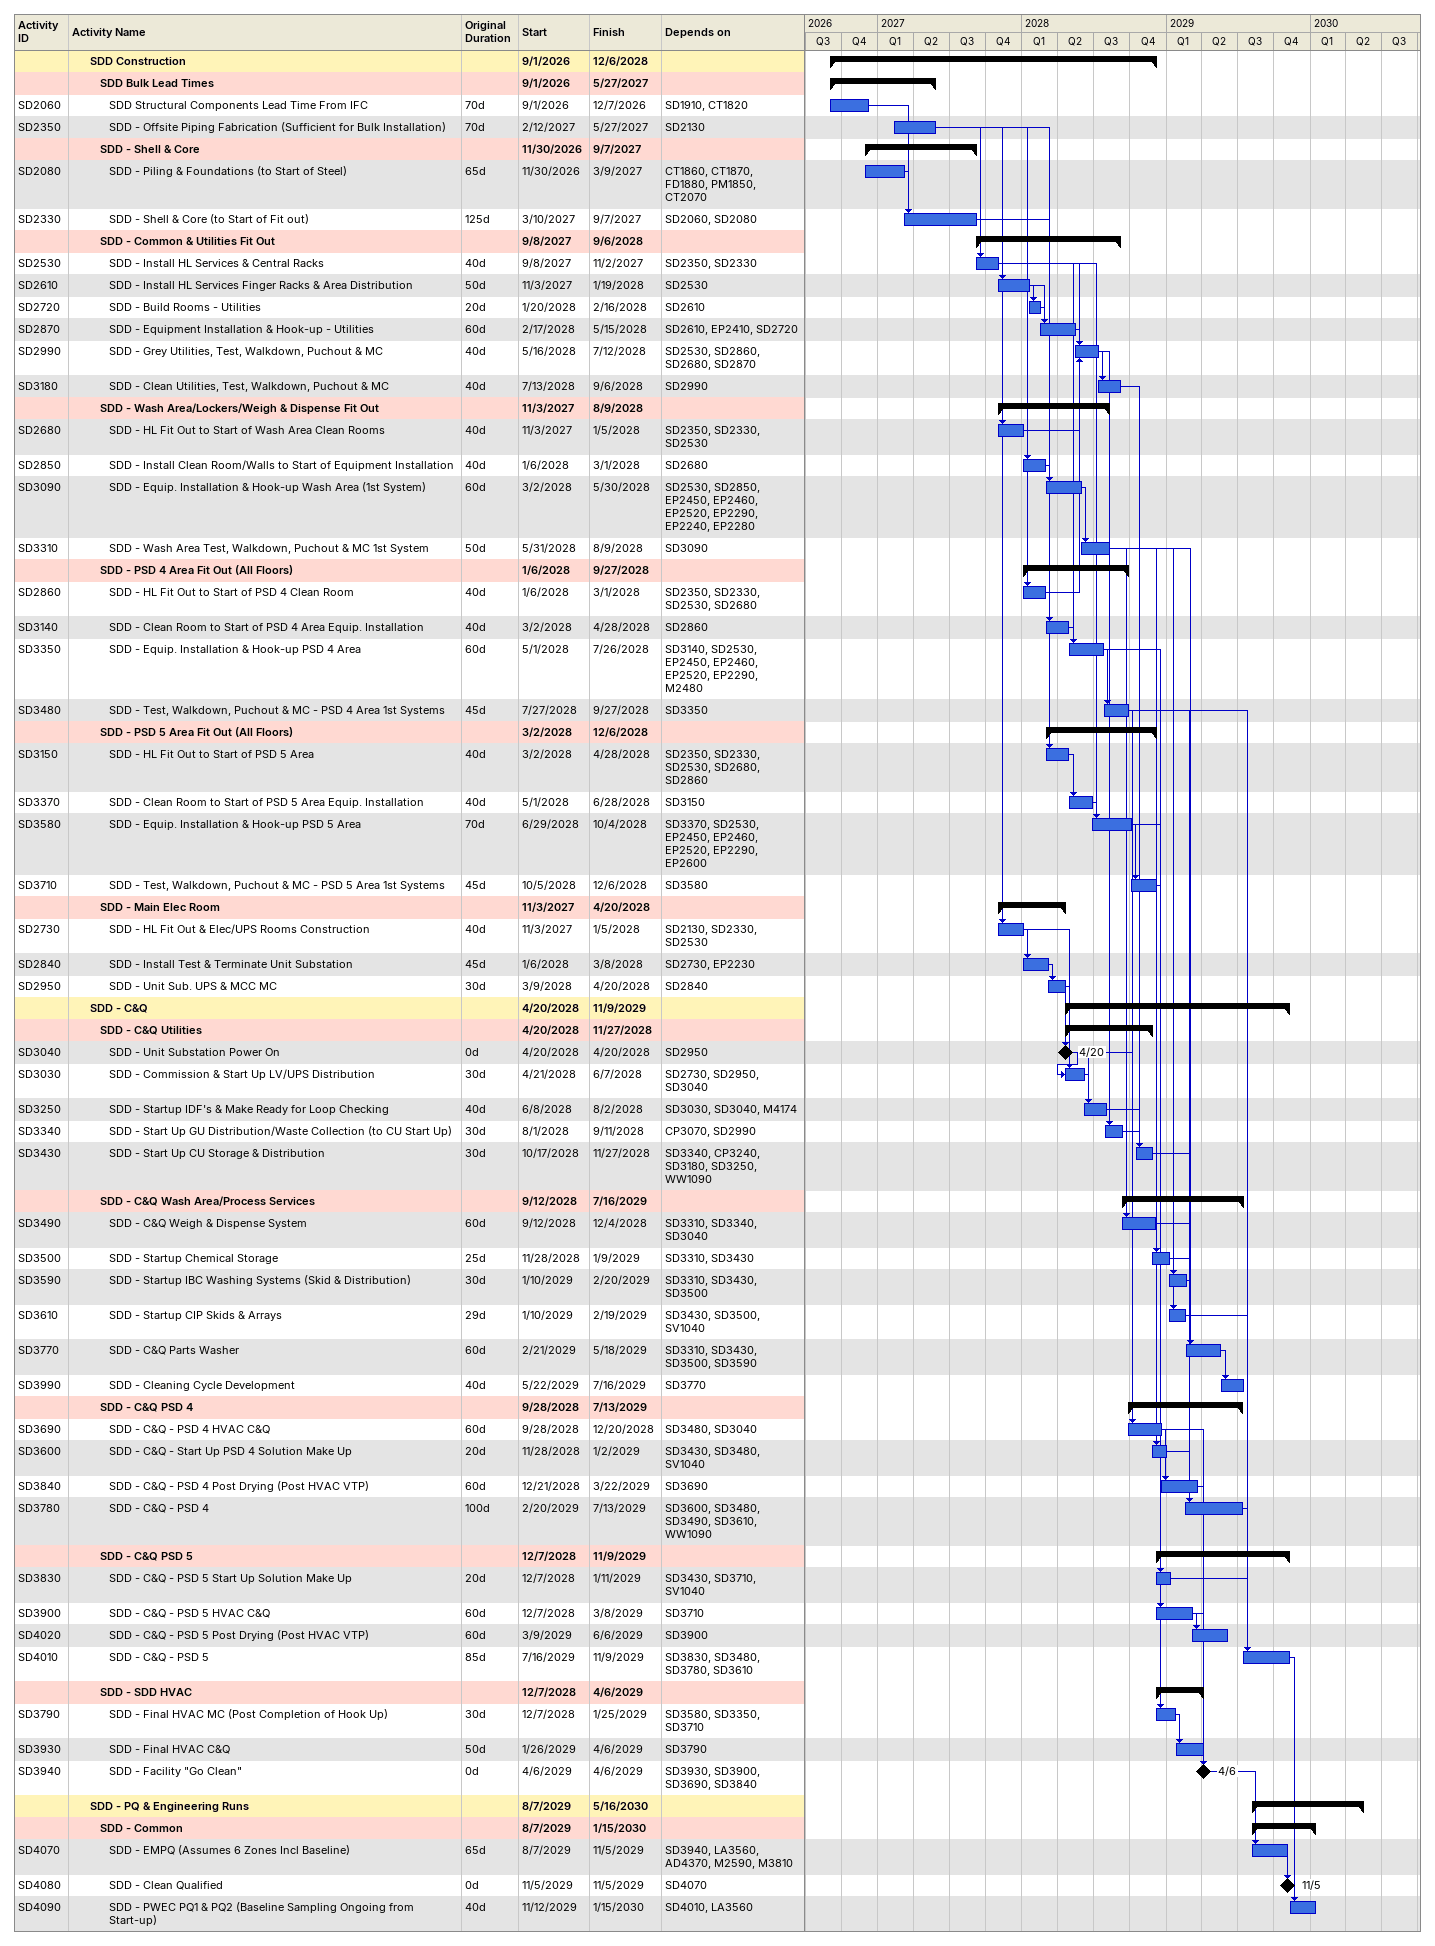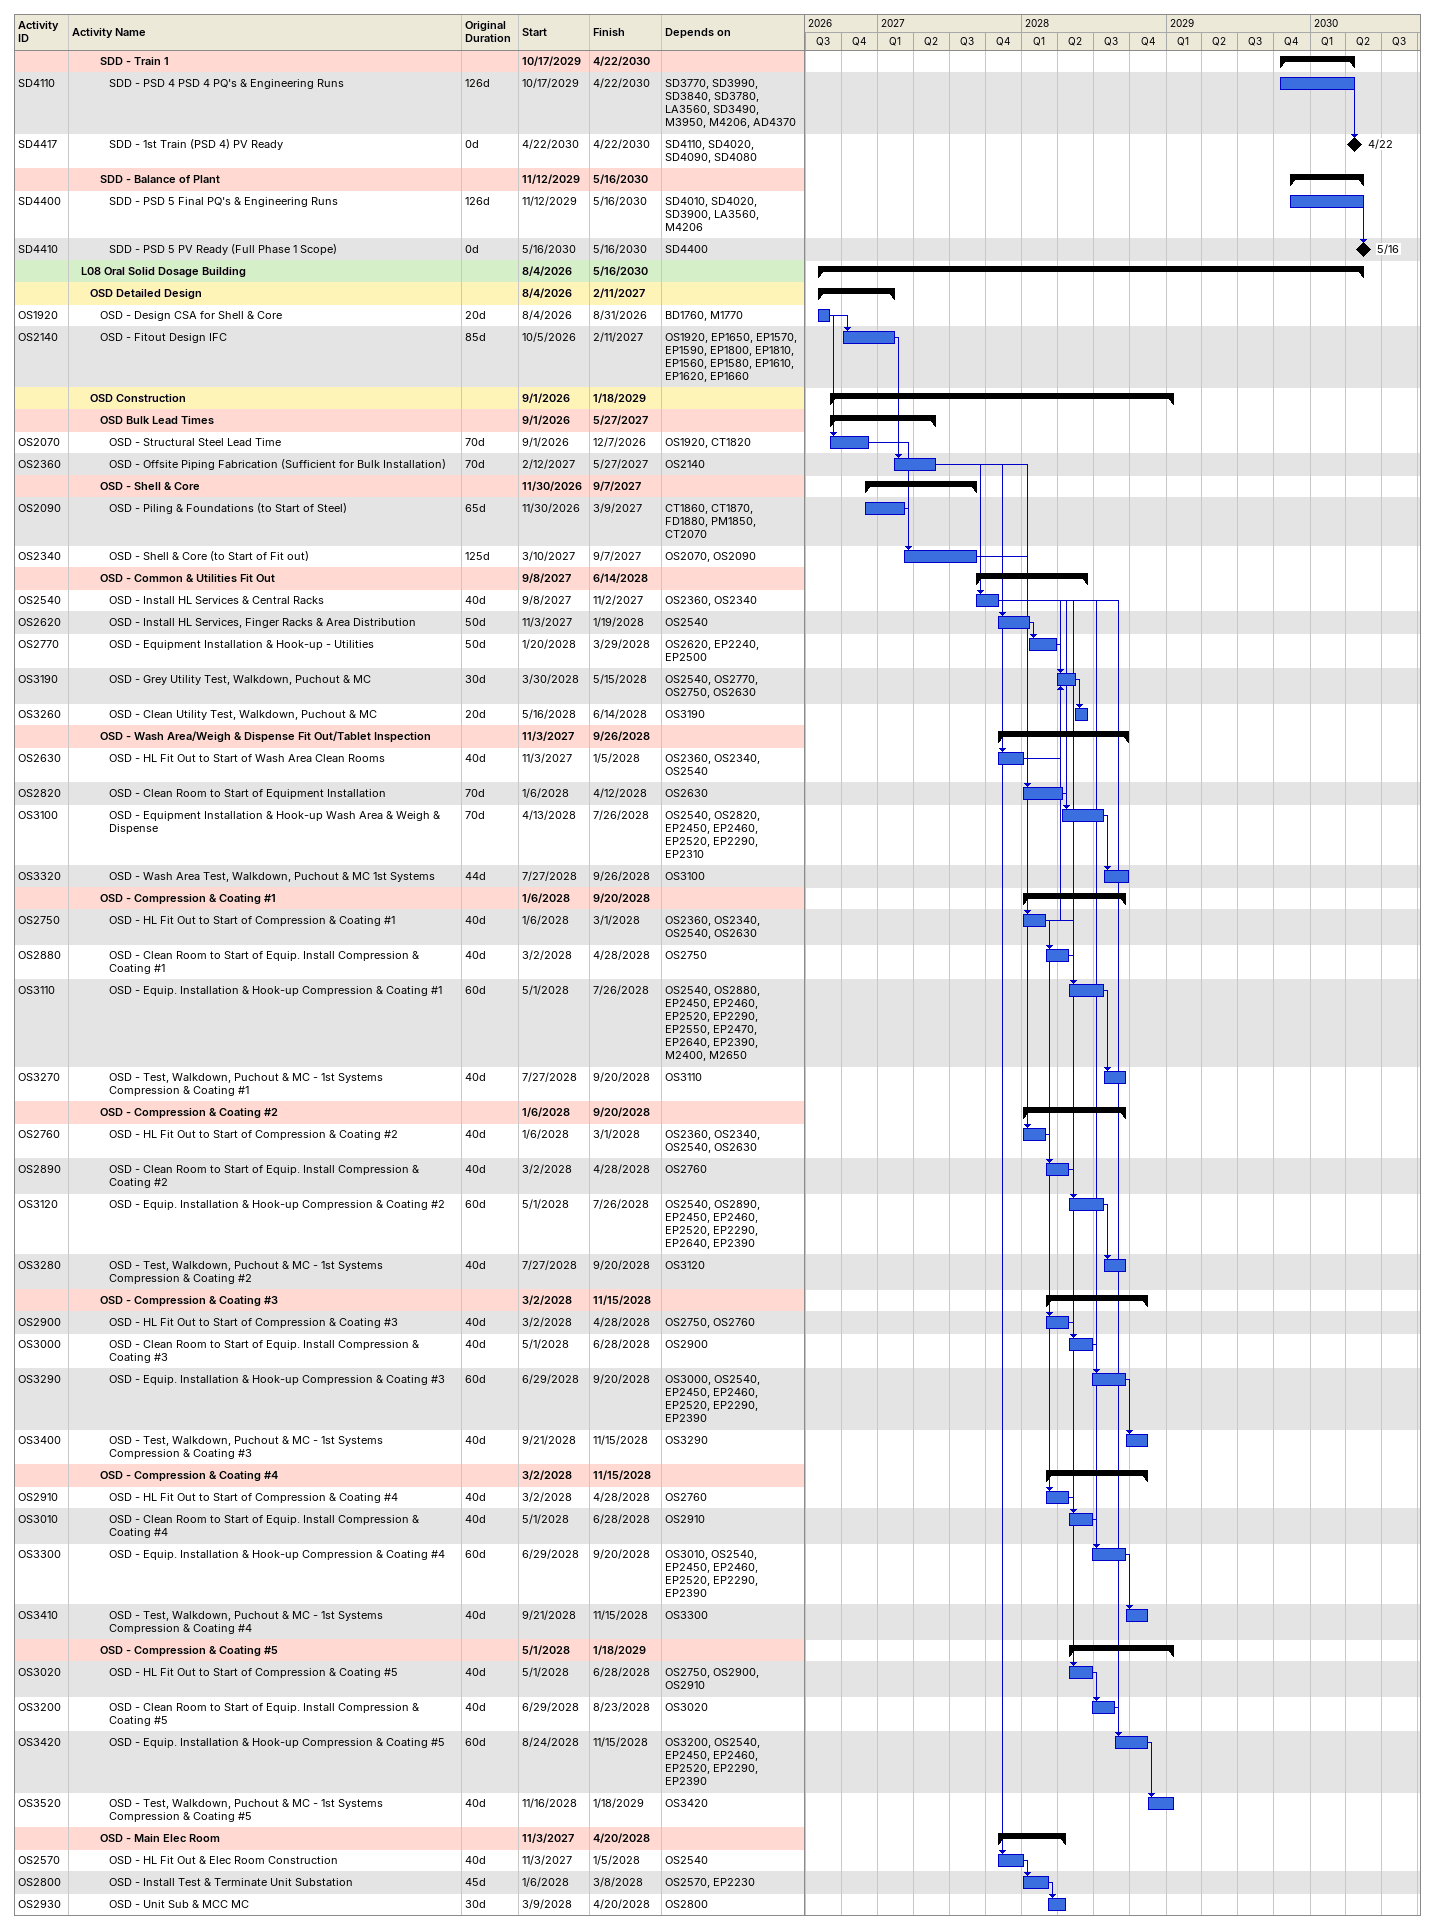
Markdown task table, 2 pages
| ID | Level | Task | Original duration | Start | Finish | Predecessors |
|---|---|---|---|---|---|---|
|  | 3 | **SDD Construction** |  | 2026-09-01 | 2028-12-06 |  |
|  | 4 | **SDD Bulk Lead Times** |  | 2026-09-01 | 2027-05-27 |  |
| SD2060 | 5 | SDD Structural Components Lead Time From IFC | 70d | 2026-09-01 | 2026-12-07 | SD1910, CT1820 |
| SD2350 | 5 | SDD - Offsite Piping Fabrication (Sufficient for Bulk Installation) | 70d | 2027-02-12 | 2027-05-27 | SD2130 |
|  | 4 | **SDD - Shell & Core** |  | 2026-11-30 | 2027-09-07 |  |
| SD2080 | 5 | SDD - Piling & Foundations (to Start of Steel) | 65d | 2026-11-30 | 2027-03-09 | CT1860, CT1870, FD1880, PM1850, CT2070 |
| SD2330 | 5 | SDD - Shell & Core (to Start of Fit out) | 125d | 2027-03-10 | 2027-09-07 | SD2060, SD2080 |
|  | 4 | **SDD - Common & Utilities Fit Out** |  | 2027-09-08 | 2028-09-06 |  |
| SD2530 | 5 | SDD - Install HL Services & Central Racks | 40d | 2027-09-08 | 2027-11-02 | SD2350, SD2330 |
| SD2610 | 5 | SDD - Install HL Services Finger Racks & Area Distribution | 50d | 2027-11-03 | 2028-01-19 | SD2530 |
| SD2720 | 5 | SDD - Build Rooms - Utilities | 20d | 2028-01-20 | 2028-02-16 | SD2610 |
| SD2870 | 5 | SDD - Equipment Installation & Hook-up - Utilities | 60d | 2028-02-17 | 2028-05-15 | SD2610, EP2410, SD2720 |
| SD2990 | 5 | SDD - Grey Utilities, Test, Walkdown, Puchout & MC | 40d | 2028-05-16 | 2028-07-12 | SD2530, SD2860, SD2680, SD2870 |
| SD3180 | 5 | SDD - Clean Utilities, Test, Walkdown, Puchout & MC | 40d | 2028-07-13 | 2028-09-06 | SD2990 |
|  | 4 | **SDD - Wash Area/Lockers/Weigh & Dispense Fit Out** |  | 2027-11-03 | 2028-08-09 |  |
| SD2680 | 5 | SDD - HL Fit Out to Start of Wash Area Clean Rooms | 40d | 2027-11-03 | 2028-01-05 | SD2350, SD2330, SD2530 |
| SD2850 | 5 | SDD - Install Clean Room/Walls to Start of Equipment Installation | 40d | 2028-01-06 | 2028-03-01 | SD2680 |
| SD3090 | 5 | SDD - Equip. Installation & Hook-up Wash Area (1st System) | 60d | 2028-03-02 | 2028-05-30 | SD2530, SD2850, EP2450, EP2460, EP2520, EP2290, EP2240, EP2280 |
| SD3310 | 5 | SDD - Wash Area Test, Walkdown, Puchout & MC 1st System | 50d | 2028-05-31 | 2028-08-09 | SD3090 |
|  | 4 | **SDD - PSD 4 Area Fit Out (All Floors)** |  | 2028-01-06 | 2028-09-27 |  |
| SD2860 | 5 | SDD - HL Fit Out to Start of PSD 4 Clean Room | 40d | 2028-01-06 | 2028-03-01 | SD2350, SD2330, SD2530, SD2680 |
| SD3140 | 5 | SDD - Clean Room to Start of PSD 4 Area Equip. Installation | 40d | 2028-03-02 | 2028-04-28 | SD2860 |
| SD3350 | 5 | SDD - Equip. Installation & Hook-up PSD 4 Area | 60d | 2028-05-01 | 2028-07-26 | SD3140, SD2530, EP2450, EP2460, EP2520, EP2290, M2480 |
| SD3480 | 5 | SDD - Test, Walkdown, Puchout & MC - PSD 4 Area 1st Systems | 45d | 2028-07-27 | 2028-09-27 | SD3350 |
|  | 4 | **SDD - PSD 5 Area Fit Out (All Floors)** |  | 2028-03-02 | 2028-12-06 |  |
| SD3150 | 5 | SDD - HL Fit Out to Start of PSD 5 Area | 40d | 2028-03-02 | 2028-04-28 | SD2350, SD2330, SD2530, SD2680, SD2860 |
| SD3370 | 5 | SDD - Clean Room to Start of PSD 5 Area Equip. Installation | 40d | 2028-05-01 | 2028-06-28 | SD3150 |
| SD3580 | 5 | SDD - Equip. Installation & Hook-up PSD 5 Area | 70d | 2028-06-29 | 2028-10-04 | SD3370, SD2530, EP2450, EP2460, EP2520, EP2290, EP2600 |
| SD3710 | 5 | SDD - Test, Walkdown, Puchout & MC - PSD 5 Area 1st Systems | 45d | 2028-10-05 | 2028-12-06 | SD3580 |
|  | 4 | **SDD - Main Elec Room** |  | 2027-11-03 | 2028-04-20 |  |
| SD2730 | 5 | SDD - HL Fit Out & Elec/UPS Rooms Construction | 40d | 2027-11-03 | 2028-01-05 | SD2130, SD2330, SD2530 |
| SD2840 | 5 | SDD - Install Test & Terminate Unit Substation | 45d | 2028-01-06 | 2028-03-08 | SD2730, EP2230 |
| SD2950 | 5 | SDD - Unit Sub. UPS & MCC MC | 30d | 2028-03-09 | 2028-04-20 | SD2840 |
|  | 3 | **SDD - C&Q** |  | 2028-04-20 | 2029-11-09 |  |
|  | 4 | **SDD - C&Q Utilities** |  | 2028-04-20 | 2028-11-27 |  |
| SD3040 | 5 | SDD - Unit Substation Power On | 0d | 2028-04-20 | 2028-04-20 | SD2950 |
| SD3030 | 5 | SDD - Commission & Start Up LV/UPS Distribution | 30d | 2028-04-21 | 2028-06-07 | SD2730, SD2950, SD3040 |
| SD3250 | 5 | SDD - Startup IDF's & Make Ready for Loop Checking | 40d | 2028-06-08 | 2028-08-02 | SD3030, SD3040, M4174 |
| SD3340 | 5 | SDD - Start Up GU Distribution/Waste Collection (to CU Start Up) | 30d | 2028-08-01 | 2028-09-11 | CP3070, SD2990 |
| SD3430 | 5 | SDD - Start Up CU Storage & Distribution | 30d | 2028-10-17 | 2028-11-27 | SD3340, CP3240, SD3180, SD3250, WW1090 |
|  | 4 | **SDD - C&Q Wash Area/Process Services** |  | 2028-09-12 | 2029-07-16 |  |
| SD3490 | 5 | SDD - C&Q Weigh & Dispense System | 60d | 2028-09-12 | 2028-12-04 | SD3310, SD3340, SD3040 |
| SD3500 | 5 | SDD - Startup Chemical Storage | 25d | 2028-11-28 | 2029-01-09 | SD3310, SD3430 |
| SD3590 | 5 | SDD - Startup IBC Washing Systems (Skid & Distribution) | 30d | 2029-01-10 | 2029-02-20 | SD3310, SD3430, SD3500 |
| SD3610 | 5 | SDD - Startup CIP Skids & Arrays | 29d | 2029-01-10 | 2029-02-19 | SD3430, SD3500, SV1040 |
| SD3770 | 5 | SDD - C&Q Parts Washer | 60d | 2029-02-21 | 2029-05-18 | SD3310, SD3430, SD3500, SD3590 |
| SD3990 | 5 | SDD - Cleaning Cycle Development | 40d | 2029-05-22 | 2029-07-16 | SD3770 |
|  | 4 | **SDD - C&Q PSD 4** |  | 2028-09-28 | 2029-07-13 |  |
| SD3690 | 5 | SDD - C&Q - PSD 4 HVAC C&Q | 60d | 2028-09-28 | 2028-12-20 | SD3480, SD3040 |
| SD3600 | 5 | SDD - C&Q - Start Up PSD 4 Solution Make Up | 20d | 2028-11-28 | 2029-01-02 | SD3430, SD3480, SV1040 |
| SD3840 | 5 | SDD - C&Q - PSD 4 Post Drying (Post HVAC VTP) | 60d | 2028-12-21 | 2029-03-22 | SD3690 |
| SD3780 | 5 | SDD - C&Q - PSD 4 | 100d | 2029-02-20 | 2029-07-13 | SD3600, SD3480, SD3490, SD3610, WW1090 |
|  | 4 | **SDD - C&Q PSD 5** |  | 2028-12-07 | 2029-11-09 |  |
| SD3830 | 5 | SDD - C&Q - PSD 5 Start Up Solution Make Up | 20d | 2028-12-07 | 2029-01-11 | SD3430, SD3710, SV1040 |
| SD3900 | 5 | SDD - C&Q - PSD 5 HVAC C&Q | 60d | 2028-12-07 | 2029-03-08 | SD3710 |
| SD4020 | 5 | SDD - C&Q - PSD 5 Post Drying (Post HVAC VTP) | 60d | 2029-03-09 | 2029-06-06 | SD3900 |
| SD4010 | 5 | SDD - C&Q - PSD 5 | 85d | 2029-07-16 | 2029-11-09 | SD3830, SD3480, SD3780, SD3610 |
|  | 4 | **SDD - SDD HVAC** |  | 2028-12-07 | 2029-04-06 |  |
| SD3790 | 5 | SDD - Final HVAC MC (Post Completion of Hook Up) | 30d | 2028-12-07 | 2029-01-25 | SD3580, SD3350, SD3710 |
| SD3930 | 5 | SDD - Final HVAC C&Q | 50d | 2029-01-26 | 2029-04-06 | SD3790 |
| SD3940 | 5 | SDD - Facility "Go Clean" | 0d | 2029-04-06 | 2029-04-06 | SD3930, SD3900, SD3690, SD3840 |
|  | 3 | **SDD - PQ & Engineering Runs** |  | 2029-08-07 | 2030-05-16 |  |
|  | 4 | **SDD - Common** |  | 2029-08-07 | 2030-01-15 |  |
| SD4070 | 5 | SDD - EMPQ (Assumes 6 Zones Incl Baseline) | 65d | 2029-08-07 | 2029-11-05 | SD3940, LA3560, AD4370, M2590, M3810 |
| SD4080 | 5 | SDD - Clean Qualified | 0d | 2029-11-05 | 2029-11-05 | SD4070 |
| SD4090 | 5 | SDD - PWEC PQ1 & PQ2 (Baseline Sampling Ongoing from Start-up) | 40d | 2029-11-12 | 2030-01-15 | SD4010, LA3560 |
|  | 4 | **SDD - Train 1** |  | 2029-10-17 | 2030-04-22 |  |
| SD4110 | 5 | SDD - PSD 4 PSD 4 PQ's & Engineering Runs | 126d | 2029-10-17 | 2030-04-22 | SD3770, SD3990, SD3840, SD3780, LA3560, SD3490, M3950, M4206, AD4370 |
| SD4417 | 5 | SDD - 1st Train (PSD 4) PV Ready | 0d | 2030-04-22 | 2030-04-22 | SD4110, SD4020, SD4090, SD4080 |
|  | 4 | **SDD - Balance of Plant** |  | 2029-11-12 | 2030-05-16 |  |
| SD4400 | 5 | SDD - PSD 5 Final PQ's & Engineering Runs | 126d | 2029-11-12 | 2030-05-16 | SD4010, SD4020, SD3900, LA3560, M4206 |
| SD4410 | 5 | SDD - PSD 5 PV Ready (Full Phase 1 Scope) | 0d | 2030-05-16 | 2030-05-16 | SD4400 |
|  | 2 | **L08 Oral Solid Dosage Building** |  | 2026-08-04 | 2030-05-16 |  |
|  | 3 | **OSD Detailed Design** |  | 2026-08-04 | 2027-02-11 |  |
| OS1920 | 4 | OSD - Design CSA for Shell & Core | 20d | 2026-08-04 | 2026-08-31 | BD1760, M1770 |
| OS2140 | 4 | OSD - Fitout Design IFC | 85d | 2026-10-05 | 2027-02-11 | OS1920, EP1650, EP1570, EP1590, EP1800, EP1810, EP1560, EP1580, EP1610, EP1620, EP1660 |
|  | 3 | **OSD Construction** |  | 2026-09-01 | 2029-01-18 |  |
|  | 4 | **OSD Bulk Lead Times** |  | 2026-09-01 | 2027-05-27 |  |
| OS2070 | 5 | OSD - Structural Steel Lead Time | 70d | 2026-09-01 | 2026-12-07 | OS1920, CT1820 |
| OS2360 | 5 | OSD - Offsite Piping Fabrication (Sufficient for Bulk Installation) | 70d | 2027-02-12 | 2027-05-27 | OS2140 |
|  | 4 | **OSD - Shell & Core** |  | 2026-11-30 | 2027-09-07 |  |
| OS2090 | 5 | OSD - Piling & Foundations (to Start of Steel) | 65d | 2026-11-30 | 2027-03-09 | CT1860, CT1870, FD1880, PM1850, CT2070 |
| OS2340 | 5 | OSD - Shell & Core (to Start of Fit out) | 125d | 2027-03-10 | 2027-09-07 | OS2070, OS2090 |
|  | 4 | **OSD - Common & Utilities Fit Out** |  | 2027-09-08 | 2028-06-14 |  |
| OS2540 | 5 | OSD - Install HL Services & Central Racks | 40d | 2027-09-08 | 2027-11-02 | OS2360, OS2340 |
| OS2620 | 5 | OSD - Install HL Services, Finger Racks & Area Distribution | 50d | 2027-11-03 | 2028-01-19 | OS2540 |
| OS2770 | 5 | OSD - Equipment Installation & Hook-up - Utilities | 50d | 2028-01-20 | 2028-03-29 | OS2620, EP2240, EP2500 |
| OS3190 | 5 | OSD - Grey Utility Test, Walkdown, Puchout & MC | 30d | 2028-03-30 | 2028-05-15 | OS2540, OS2770, OS2750, OS2630 |
| OS3260 | 5 | OSD - Clean Utility Test, Walkdown, Puchout & MC | 20d | 2028-05-16 | 2028-06-14 | OS3190 |
|  | 4 | **OSD - Wash Area/Weigh & Dispense Fit Out/Tablet Inspection** |  | 2027-11-03 | 2028-09-26 |  |
| OS2630 | 5 | OSD - HL Fit Out to Start of Wash Area Clean Rooms | 40d | 2027-11-03 | 2028-01-05 | OS2360, OS2340, OS2540 |
| OS2820 | 5 | OSD - Clean Room to Start of Equipment Installation | 70d | 2028-01-06 | 2028-04-12 | OS2630 |
| OS3100 | 5 | OSD - Equipment Installation & Hook-up Wash Area & Weigh & Dispense | 70d | 2028-04-13 | 2028-07-26 | OS2540, OS2820, EP2450, EP2460, EP2520, EP2290, EP2310 |
| OS3320 | 5 | OSD - Wash Area Test, Walkdown, Puchout & MC 1st Systems | 44d | 2028-07-27 | 2028-09-26 | OS3100 |
|  | 4 | **OSD - Compression & Coating #1** |  | 2028-01-06 | 2028-09-20 |  |
| OS2750 | 5 | OSD - HL Fit Out to Start of Compression & Coating #1 | 40d | 2028-01-06 | 2028-03-01 | OS2360, OS2340, OS2540, OS2630 |
| OS2880 | 5 | OSD - Clean Room to Start of Equip. Install Compression & Coating #1 | 40d | 2028-03-02 | 2028-04-28 | OS2750 |
| OS3110 | 5 | OSD - Equip. Installation & Hook-up Compression & Coating #1 | 60d | 2028-05-01 | 2028-07-26 | OS2540, OS2880, EP2450, EP2460, EP2520, EP2290, EP2550, EP2470, EP2640, EP2390, M2400, M2650 |
| OS3270 | 5 | OSD - Test, Walkdown, Puchout & MC - 1st Systems Compression & Coating #1 | 40d | 2028-07-27 | 2028-09-20 | OS3110 |
|  | 4 | **OSD - Compression & Coating #2** |  | 2028-01-06 | 2028-09-20 |  |
| OS2760 | 5 | OSD - HL Fit Out to Start of Compression & Coating #2 | 40d | 2028-01-06 | 2028-03-01 | OS2360, OS2340, OS2540, OS2630 |
| OS2890 | 5 | OSD - Clean Room to Start of Equip. Install Compression & Coating #2 | 40d | 2028-03-02 | 2028-04-28 | OS2760 |
| OS3120 | 5 | OSD - Equip. Installation & Hook-up Compression & Coating #2 | 60d | 2028-05-01 | 2028-07-26 | OS2540, OS2890, EP2450, EP2460, EP2520, EP2290, EP2640, EP2390 |
| OS3280 | 5 | OSD - Test, Walkdown, Puchout & MC - 1st Systems Compression & Coating #2 | 40d | 2028-07-27 | 2028-09-20 | OS3120 |
|  | 4 | **OSD - Compression & Coating #3** |  | 2028-03-02 | 2028-11-15 |  |
| OS2900 | 5 | OSD - HL Fit Out to Start of Compression & Coating #3 | 40d | 2028-03-02 | 2028-04-28 | OS2750, OS2760 |
| OS3000 | 5 | OSD - Clean Room to Start of Equip. Install Compression & Coating #3 | 40d | 2028-05-01 | 2028-06-28 | OS2900 |
| OS3290 | 5 | OSD - Equip. Installation & Hook-up Compression & Coating #3 | 60d | 2028-06-29 | 2028-09-20 | OS3000, OS2540, EP2450, EP2460, EP2520, EP2290, EP2390 |
| OS3400 | 5 | OSD - Test, Walkdown, Puchout & MC - 1st Systems Compression & Coating #3 | 40d | 2028-09-21 | 2028-11-15 | OS3290 |
|  | 4 | **OSD - Compression & Coating #4** |  | 2028-03-02 | 2028-11-15 |  |
| OS2910 | 5 | OSD - HL Fit Out to Start of Compression & Coating #4 | 40d | 2028-03-02 | 2028-04-28 | OS2760 |
| OS3010 | 5 | OSD - Clean Room to Start of Equip. Install Compression & Coating #4 | 40d | 2028-05-01 | 2028-06-28 | OS2910 |
| OS3300 | 5 | OSD - Equip. Installation & Hook-up Compression & Coating #4 | 60d | 2028-06-29 | 2028-09-20 | OS3010, OS2540, EP2450, EP2460, EP2520, EP2290, EP2390 |
| OS3410 | 5 | OSD - Test, Walkdown, Puchout & MC - 1st Systems Compression & Coating #4 | 40d | 2028-09-21 | 2028-11-15 | OS3300 |
|  | 4 | **OSD - Compression & Coating #5** |  | 2028-05-01 | 2029-01-18 |  |
| OS3020 | 5 | OSD - HL Fit Out to Start of Compression & Coating #5 | 40d | 2028-05-01 | 2028-06-28 | OS2750, OS2900, OS2910 |
| OS3200 | 5 | OSD - Clean Room to Start of Equip. Install Compression & Coating #5 | 40d | 2028-06-29 | 2028-08-23 | OS3020 |
| OS3420 | 5 | OSD - Equip. Installation & Hook-up Compression & Coating #5 | 60d | 2028-08-24 | 2028-11-15 | OS3200, OS2540, EP2450, EP2460, EP2520, EP2290, EP2390 |
| OS3520 | 5 | OSD - Test, Walkdown, Puchout & MC - 1st Systems Compression & Coating #5 | 40d | 2028-11-16 | 2029-01-18 | OS3420 |
|  | 4 | **OSD - Main Elec Room** |  | 2027-11-03 | 2028-04-20 |  |
| OS2570 | 5 | OSD - HL Fit Out & Elec Room Construction | 40d | 2027-11-03 | 2028-01-05 | OS2540 |
| OS2800 | 5 | OSD - Install Test & Terminate Unit Substation | 45d | 2028-01-06 | 2028-03-08 | OS2570, EP2230 |
| OS2930 | 5 | OSD - Unit Sub & MCC MC | 30d | 2028-03-09 | 2028-04-20 | OS2800 |
